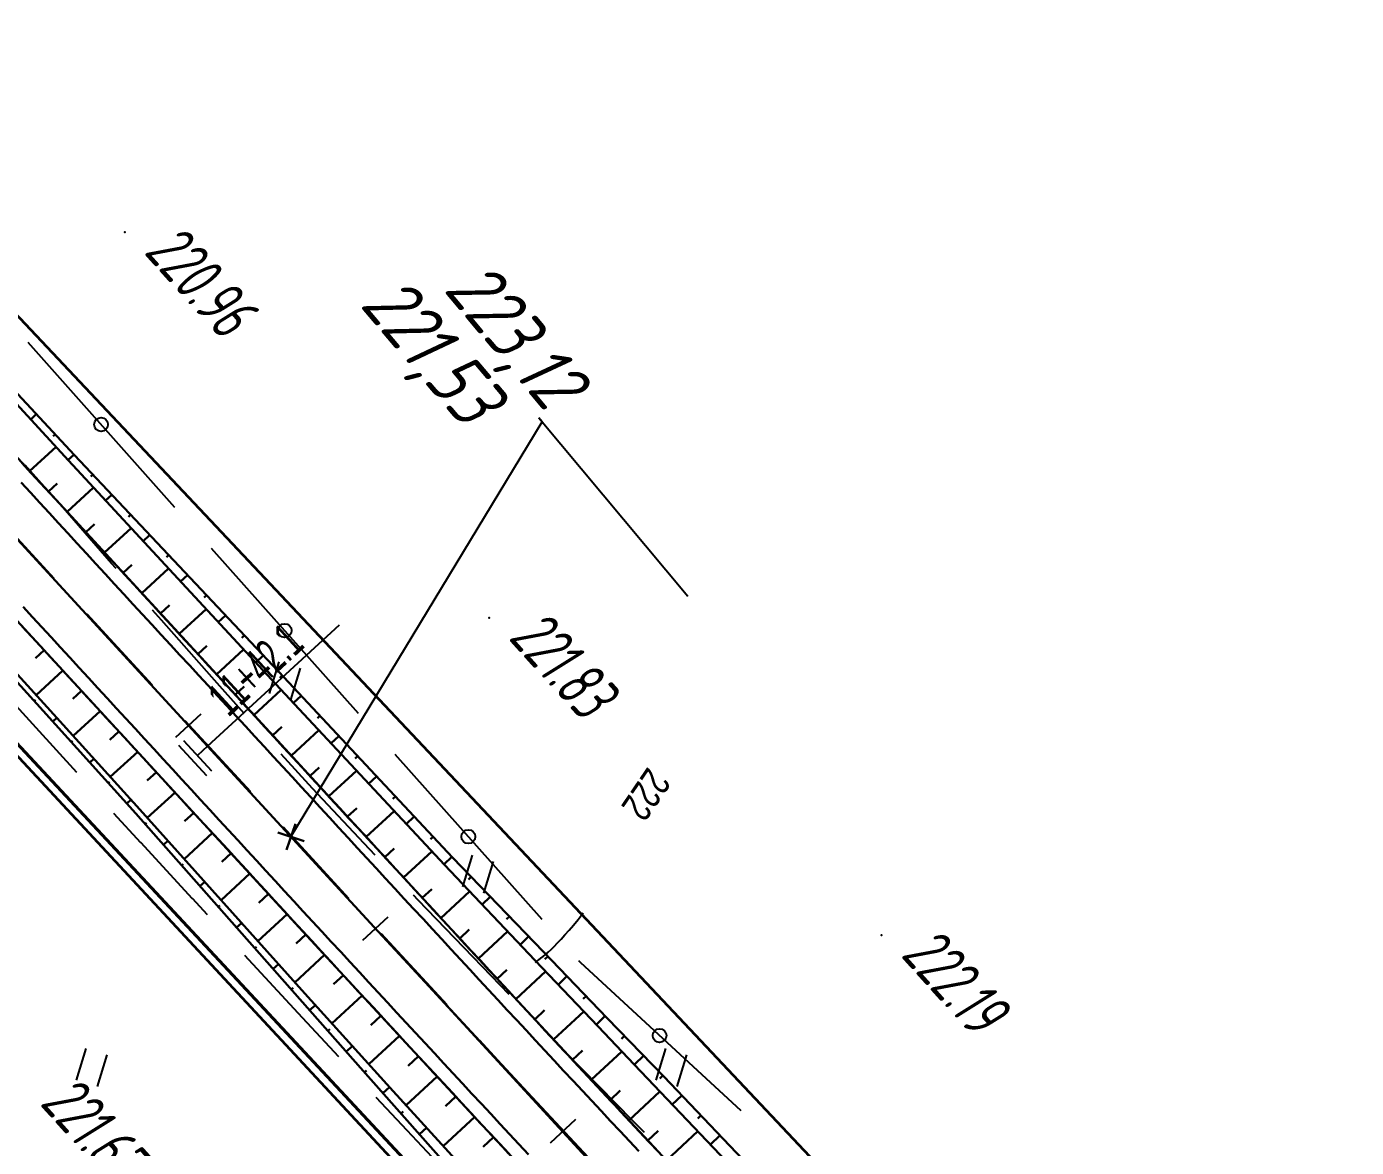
# Model space of a CAD drawing. Header units: millimetres. Extents: x -1799 to 6962, y -1020 to 4121.
# Drawn here: x -681.3 to -584.9, y 3535.8 to 3617 of the extents above; entities that cross this region are included whole.
import ezdxf
from ezdxf import colors
from ezdxf.entities.mleader import LeaderData, LeaderLine
from ezdxf.math import Vec2, Vec3

# ---------------------------------------------------------------- set-up
doc = ezdxf.new("R2010")
doc.units = ezdxf.units.MM
for name, pattern in [('CONTI', [0]), ('DASHED', [0.75, 0.5, -0.25]), ('STROT', [1.7, 0.5, -1.2])]:
    doc.linetypes.add(name, pattern=pattern)
for name, color, linetype, lineweight in [('10', 1, 'Continuous', 35), ('КОПИЯ_ОСЬ_13_ОТКОСЫ', 7, 'Continuous', 30), ('КОПИЯ_ОСЬ_ГРАНИЦЫ_ПОЛОС', 7, 'Continuous', 30), ('ОСЬ_ВЕРХ_ПОКРЫТИЯ_ГРАНИЦЫ_ПОЛОС', 7, 'Continuous', 30), ('ОСЬ_ВЕРХ_ПОКРЫТИЯ_ОСЬ', 1, 'Continuous', 30), ('Отметки', 5, 'Continuous', 30)]:
    doc.layers.add(name, color=color, linetype=linetype, lineweight=lineweight)
for name, color, linetype in [('_Ростелеком', 6, 'Continuous'), ('GOR_BDEFAULT', 212, 'CONTI'), ('PI_OTDEFAULT', 172, 'CONTI'), ('PI_TTDEFAULT', 5, 'CONTI'), ('PLN_O', 7, 'CONTI'), ('SIT_LDEFAULT', 7, 'CONTI'), ('ZAPSKDEFAULT', 7, 'CONTI'), ('КОПИЯ_ОСЬ_ТАНГЕНСЫ', 1, 'Continuous'), ('ОСЬ_ВЕРХ_ПОКРЫТИЯ_ПИКЕТЫ', 1, 'Continuous'), ('ОСЬ_ВЕРХ_ПОКРЫТИЯ_РАЗБИВКА_КРИВ', 1, 'Continuous'), ('ОСЬ_ВЕРХ_ПОКРЫТИЯ_ТАНГЕНСЫ', 1, 'Continuous'), ('разметка', 7, 'Continuous')]:
    doc.layers.add(name, color=color, linetype=linetype)
doc.styles.add('eskd', font='spds.shx', dxfattribs={"width": 1.2, "oblique": 15})
doc.styles.add('SHRFT', font='TXT', dxfattribs={"width": 3.5})
doc.styles.get("Standard").update_dxf_attribs({"font": 'arial.ttf'})
doc.styles.add('STYLE1', font='romand.shx', dxfattribs={"width": 0.9})
doc.styles.add('ГОСТ', font='', dxfattribs={"oblique": 15, "height": 4})
doc.styles.get('ГОСТ').set_extended_font_data('GOST type A')
doc.linetypes.add('кабель_связи_проект.', pattern='A,10,-1,["/",STYLE1,S=3,R=0,X=0,Y=-1.5],-4.1', length=15.1)

# ---------------------------------------------------------------- blocks, each defined once
blk = doc.blocks.new('BL_2011')
at = {"color": 0}
for p, q in [((0, 0), (0, 2.4)), ((1.6, 0), (1.6, 2.4))]:
    blk.add_line(p, q, dxfattribs=at)
blk = doc.blocks.new('_None')
blk = doc.blocks.new('Крест')
at = {"layer": 'Отметки'}
for points in [[(0, 1), (0, -1)], [(-1, 0), (1, 0)]]:
    blk.add_lwpolyline(points, dxfattribs=at)

msp = doc.modelspace()

# ---------------------------------------------------------------- linework, layer by layer
at = {"layer": '10'}
for points in [[(-1127.044, 3748.853), (-1082.584, 3724.793), (-1040.334, 3713.903), (-945.964, 3701.783), (-821.164, 3695.803), (-801.874, 3692.213), (-802.544, 3689.663), (-744.544, 3662.453), (-623.344, 3533.873), (-488.394, 3411.683), (-417.274, 3367.923), (-360.394, 3343.983), (-65.034, 3344.873)], [(-292.894, 3314.103), (-344.734, 3319.753), (-352.274, 3320.573), (-411.164, 3343.133), (-413.704, 3334.313), (-420.224, 3338.423), (-418.424, 3343.833), (-451.844, 3361.683), (-499.734, 3391.903), (-538.684, 3423.593), (-636.514, 3515.243), (-636.514, 3515.243), (-707.134, 3591.213), (-744.224, 3631.303), (-771.114, 3652.853), (-773.654, 3647.183), (-777.244, 3649.833)]]:
    msp.add_lwpolyline(points, dxfattribs=at)
at = {"layer": '_Ростелеком', "linetype": 'кабель_связи_проект.', "lineweight": 40, "ltscale": 0.25}
msp.add_lwpolyline([(-948.53, 3678.474), (-823.707, 3672.227), (-802.844, 3667.693), (-774.394, 3654.573), (-771.114, 3652.853), (-744.064, 3631.704), (-653.913, 3534.931), (-613.144, 3493.635), (-571.166, 3454.305), (-538.368, 3423.835), (-499.759, 3392.664), (-473.857, 3375.574), (-451.844, 3361.683), (-428.902, 3349.43), (-411.164, 3343.133), (-385.11, 3333.152), (-352.028, 3321.936), (-297.634, 3315.251)], dxfattribs=at)
at = {"layer": 'GOR_BDEFAULT', "color": 212, "elevation": 222, "flags": 128}
msp.add_lwpolyline([(-644.388, 3549.159), (-644.278, 3549.239), (-644.148, 3549.339), (-643.998, 3549.459), (-643.838, 3549.589), (-643.658, 3549.739), (-643.468, 3549.909), (-643.258, 3550.099), (-643.028, 3550.319), (-642.788, 3550.569), (-642.528, 3550.839), (-642.248, 3551.149), (-641.948, 3551.489), (-641.628, 3551.869), (-641.298, 3552.279), (-640.938, 3552.739)], dxfattribs=at)
at = {"layer": 'PI_TTDEFAULT', "color": 5}
for p in [(-674.148, 3602.059, 220.955), (-647.738, 3574.119, 221.826), (-619.308, 3551.139, 222.186)]:
    msp.add_point(p, dxfattribs=at)
at = {"layer": 'PLN_O'}
for p, q in [((-681.178, 3594.099), (-670.538, 3582.149)), ((-667.878, 3579.169), (-657.238, 3567.219)), ((-654.568, 3564.239), (-643.928, 3552.289)), ((-641.268, 3549.309), (-641.138, 3549.169)), ((-641.138, 3549.169), (-629.508, 3538.439))]:
    msp.add_line(p, q, dxfattribs=at)
for centre in [(-675.858, 3588.129), (-662.558, 3573.199), (-649.248, 3558.269), (-635.388, 3543.859)]:
    msp.add_circle(centre, 0.5, dxfattribs=at)
at = {"layer": 'SIT_LDEFAULT', "color": 7}
for p, q in [((-678.618, 3582.079), (-681.368, 3585.189)), ((-675.098, 3578.059), (-678.618, 3582.079)), ((-674.768, 3577.689), (-675.098, 3578.059)), ((-671.488, 3573.949), (-672.128, 3574.679)), ((-667.838, 3569.819), (-671.488, 3573.949)), ((-684.358, 3570.309), (-680.588, 3566.179)), ((-665.488, 3567.199), (-667.838, 3569.819)), ((-680.588, 3566.179), (-677.638, 3562.939)), ((-660.538, 3561.759), (-662.808, 3564.239)), ((-656.798, 3557.769), (-660.538, 3561.759)), ((-674.948, 3559.979), (-672.998, 3557.849)), ((-672.998, 3557.859), (-669.268, 3553.799)), ((-655.988, 3556.919), (-656.798, 3557.769)), ((-669.258, 3553.809), (-668.168, 3552.629)), ((-652.888, 3553.669), (-653.228, 3554.029)), ((-648.898, 3549.529), (-652.888, 3553.669)), ((-665.458, 3549.689), (-661.598, 3545.499)), ((-646.288, 3546.839), (-648.898, 3549.529)), ((-661.598, 3545.499), (-658.668, 3542.349)), ((-641.018, 3541.449), (-643.488, 3543.969)), ((-637.308, 3537.669), (-641.018, 3541.449)), ((-655.948, 3539.409), (-653.698, 3536.999)), ((-636.488, 3536.839), (-637.308, 3537.669)), ((-653.698, 3536.999), (-649.848, 3532.899))]:
    msp.add_line(p, q, dxfattribs=at)
at = {"layer": 'КОПИЯ_ОСЬ_13_ОТКОСЫ'}
for points in [[(-723.317, 3618.575), (-720.562, 3615.699), (-715.403, 3610.271), (-660.943, 3551.096), (-653.742, 3543.303), (-648.553, 3537.712), (-644.344, 3533.199), (-639.334, 3527.855), (-634.307, 3522.528), (-626.284, 3514.117), (-618.978, 3506.567), (-614.966, 3502.471), (-610.936, 3498.394), (-606.973, 3494.425), (-602.989, 3490.476), (-597.104, 3484.721), (-591.171, 3479.014), (-585.191, 3473.356), (-579.166, 3467.747)], [(-707.505, 3617.538), (-700.795, 3610.124), (-691.752, 3600.235), (-678.212, 3585.515), (-669.994, 3576.634), (-663.188, 3569.308), (-650.987, 3556.224), (-644.442, 3549.325), (-639.853, 3544.508), (-637.227, 3541.761), (-630.995, 3535.223), (-626.194, 3530.215), (-623.443, 3527.364), (-615.536, 3519.185), (-609.568, 3513.096), (-605.586, 3509.047), (-601.584, 3505.017), (-599.576, 3503.011), (-597.564, 3501.01), (-594.558, 3498.038), (-590.437, 3493.99), (-586.292, 3489.966), (-584.158, 3487.912)], [(-707.505, 3617.538), (-700.795, 3610.124), (-691.752, 3600.235), (-678.212, 3585.515), (-669.994, 3576.634), (-663.188, 3569.308), (-650.987, 3556.224), (-644.442, 3549.325), (-639.853, 3544.508), (-637.227, 3541.761), (-630.995, 3535.223), (-626.194, 3530.215), (-623.443, 3527.364), (-615.536, 3519.185), (-609.568, 3513.096), (-605.586, 3509.047), (-601.584, 3505.017), (-599.576, 3503.011), (-597.564, 3501.01), (-594.558, 3498.038), (-590.437, 3493.99), (-586.292, 3489.966), (-584.158, 3487.912)], [(-707.234, 3617.788), (-704.962, 3615.258), (-700.5, 3610.395), (-691.411, 3600.549), (-677.796, 3585.898), (-662.629, 3569.822), (-650.401, 3556.765), (-643.807, 3549.914), (-639.183, 3545.132), (-635.079, 3540.902), (-630.311, 3535.867), (-625.528, 3530.846), (-622.788, 3527.987), (-614.947, 3519.753), (-609.029, 3513.623), (-605.028, 3509.598), (-601.007, 3505.593), (-594.445, 3499.143), (-592.038, 3496.797), (-586.357, 3491.322), (-580.633, 3485.89)], [(-680.558, 3588.87), (-680.957, 3588.5)], [(-679.197, 3587.405), (-679.33, 3587.282)], [(-681.035, 3584.74), (-679.12, 3586.502)], [(-677.835, 3585.94), (-678.249, 3585.556)], [(-676.463, 3584.485), (-676.6, 3584.356)], [(-679.68, 3583.268), (-679.042, 3583.856)], [(-678.326, 3581.797), (-676.406, 3583.564)], [(-675.091, 3583.03), (-675.53, 3582.616)], [(-673.718, 3581.576), (-673.865, 3581.438)], [(-676.972, 3580.325), (-676.332, 3580.914)], [(-675.617, 3578.854), (-673.69, 3580.628)], [(-672.346, 3580.121), (-672.813, 3579.68)], [(-670.973, 3578.666), (-671.129, 3578.519)], [(-674.263, 3577.382), (-673.62, 3577.973)], [(-672.908, 3575.91), (-670.973, 3577.692)], [(-669.601, 3577.211), (-670.096, 3576.744)], [(-688.185, 3576.338), (-680.046, 3567.385), (-673.352, 3559.954), (-657.069, 3541.522), (-652, 3535.809), (-648.187, 3531.529), (-646.796, 3529.946), (-642.012, 3524.853), (-637.214, 3519.774), (-636.535, 3519.041), (-635.851, 3518.314), (-635.159, 3517.593), (-634.461, 3516.878), (-626.375, 3508.719), (-620.264, 3502.637), (-616.239, 3498.529), (-612.195, 3494.44), (-606.083, 3488.342), (-603.132, 3485.467), (-597.363, 3479.901), (-591.551, 3474.381), (-584.235, 3467.451)], [(-687.914, 3576.587), (-679.756, 3567.651), (-673.051, 3560.231), (-661.092, 3546.896), (-654.687, 3539.827), (-650.19, 3534.885), (-647.614, 3532.064), (-646.198, 3530.505), (-641.457, 3525.376), (-636.7, 3520.261), (-633.97, 3517.345), (-626.056, 3509.026), (-620.074, 3502.823), (-616.045, 3498.721), (-611.996, 3494.638), (-605.879, 3488.55), (-604.369, 3487.068), (-597.885, 3480.803), (-591.346, 3474.597), (-584.003, 3467.701)], [(-687.914, 3576.587), (-679.756, 3567.651), (-673.051, 3560.231), (-661.092, 3546.896), (-654.687, 3539.827), (-650.19, 3534.885), (-647.614, 3532.064), (-646.198, 3530.505), (-641.457, 3525.376), (-636.699, 3520.261), (-633.97, 3517.345), (-626.056, 3509.026), (-620.074, 3502.823), (-616.045, 3498.721), (-611.996, 3494.638), (-605.879, 3488.55), (-604.369, 3487.068), (-597.885, 3480.803), (-591.346, 3474.597), (-584.003, 3467.701)], [(-668.228, 3575.756), (-668.394, 3575.601)], [(-671.554, 3574.439), (-670.909, 3575.032)], [(-670.2, 3572.967), (-668.253, 3574.759)], [(-666.856, 3574.302), (-667.374, 3573.813)], [(-665.483, 3572.847), (-665.656, 3572.684)], [(-668.845, 3571.495), (-668.196, 3572.093)], [(-667.491, 3570.024), (-665.53, 3571.829)], [(-679.979, 3571.78), (-680.62, 3571.19)], [(-664.111, 3571.392), (-664.651, 3570.883)], [(-678.625, 3570.308), (-680.558, 3568.529)], [(-662.739, 3569.937), (-662.919, 3569.768)], [(-666.137, 3568.552), (-665.483, 3569.154)], [(-680.697, 3568.101), (-680.601, 3568.188)], [(-677.271, 3568.836), (-677.915, 3568.243)], [(-664.782, 3567.081), (-662.807, 3568.899)], [(-661.371, 3568.478), (-661.928, 3567.957)], [(-675.916, 3567.365), (-677.872, 3565.565)], [(-660.004, 3567.018), (-660.189, 3566.845)], [(-679.355, 3566.618), (-679.062, 3566.882)], [(-663.428, 3565.609), (-662.769, 3566.215)], [(-678.016, 3565.132), (-677.919, 3565.22)], [(-674.562, 3565.893), (-675.214, 3565.293)], [(-662.074, 3564.137), (-660.078, 3565.973)], [(-658.637, 3565.559), (-659.2, 3565.031)], [(-673.207, 3564.422), (-675.19, 3562.597)], [(-657.269, 3564.099), (-657.457, 3563.923)], [(-676.678, 3563.646), (-676.38, 3563.915)], [(-660.719, 3562.666), (-660.054, 3563.278)], [(-675.339, 3562.16), (-675.24, 3562.25)], [(-671.853, 3562.95), (-672.514, 3562.342)], [(-659.365, 3561.194), (-657.35, 3563.048)], [(-655.902, 3562.639), (-656.472, 3562.106)], [(-670.499, 3561.478), (-672.51, 3559.628)], [(-674.001, 3560.674), (-673.698, 3560.947)], [(-658.01, 3559.722), (-657.339, 3560.34)], [(-654.535, 3561.179), (-654.725, 3561.002)], [(-669.144, 3560.007), (-669.815, 3559.39)], [(-656.656, 3558.251), (-654.622, 3560.122)], [(-653.168, 3559.72), (-653.744, 3559.18)], [(-672.669, 3559.182), (-672.568, 3559.272)], [(-667.79, 3558.535), (-669.839, 3556.649)], [(-671.345, 3557.683), (-671.022, 3557.969)], [(-655.302, 3556.779), (-654.624, 3557.403)], [(-651.801, 3558.26), (-651.993, 3558.08)], [(-666.436, 3557.063), (-667.119, 3556.435)], [(-653.945, 3555.31), (-651.898, 3557.201)], [(-650.433, 3556.8), (-651.016, 3556.255)], [(-670.021, 3556.184), (-669.913, 3556.279)], [(-665.081, 3555.592), (-667.168, 3553.671)], [(-668.697, 3554.685), (-668.351, 3554.991)], [(-652.588, 3553.841), (-651.905, 3554.471)], [(-649.047, 3555.359), (-649.239, 3555.174)], [(-663.727, 3554.12), (-664.422, 3553.48)], [(-651.23, 3552.372), (-649.153, 3554.291)], [(-647.66, 3553.918), (-648.256, 3553.345)], [(-667.373, 3553.186), (-667.258, 3553.288)], [(-662.372, 3552.649), (-664.497, 3550.693)], [(-666.049, 3551.687), (-665.68, 3552.013)], [(-646.273, 3552.477), (-646.472, 3552.286)], [(-661.018, 3551.177), (-661.726, 3550.525)], [(-649.873, 3550.903), (-649.181, 3551.543)], [(-648.515, 3549.434), (-646.4, 3551.389)], [(-644.886, 3551.036), (-645.503, 3550.443)], [(-664.725, 3550.188), (-664.602, 3550.297)], [(-659.661, 3549.708), (-661.822, 3547.711)], [(-663.401, 3548.689), (-663.01, 3549.035)], [(-643.498, 3549.596), (-643.704, 3549.397)], [(-658.304, 3548.239), (-659.024, 3547.573)], [(-647.156, 3547.967), (-646.453, 3548.62)], [(-645.796, 3546.501), (-643.65, 3548.493)], [(-642.108, 3548.158), (-642.745, 3547.543)], [(-662.076, 3547.191), (-661.946, 3547.306)], [(-656.946, 3546.77), (-659.141, 3544.742)], [(-660.752, 3545.692), (-660.335, 3546.06)], [(-640.718, 3546.72), (-640.93, 3546.515)], [(-655.589, 3545.301), (-656.32, 3544.625)], [(-644.435, 3545.035), (-643.72, 3545.699)], [(-643.075, 3543.569), (-640.89, 3545.597)], [(-639.328, 3545.282), (-639.985, 3544.647)], [(-659.428, 3544.193), (-659.289, 3544.316)], [(-658.104, 3542.694), (-657.649, 3543.096)], [(-654.232, 3543.832), (-656.455, 3541.778)], [(-637.936, 3543.846), (-638.154, 3543.634)], [(-652.872, 3542.365), (-653.612, 3541.679)], [(-641.711, 3542.106), (-640.985, 3542.783)], [(-640.348, 3540.643), (-638.133, 3542.708)], [(-636.543, 3542.411), (-637.22, 3541.754)], [(-656.779, 3541.196), (-656.628, 3541.33)], [(-635.15, 3540.976), (-635.376, 3540.757)], [(-655.452, 3539.699), (-654.964, 3540.132)], [(-651.512, 3540.9), (-653.762, 3538.81)], [(-650.151, 3539.434), (-650.901, 3538.737)], [(-638.984, 3539.18), (-638.245, 3539.869)], [(-637.618, 3537.719), (-635.375, 3539.818)], [(-633.776, 3539.523), (-634.47, 3538.866)], [(-654.125, 3538.203), (-653.962, 3538.348)], [(-652.797, 3536.707), (-652.272, 3537.173)], [(-648.79, 3537.968), (-651.07, 3535.852)], [(-632.401, 3538.07), (-632.632, 3537.851)], [(-647.427, 3536.505), (-648.185, 3535.798)], [(-636.251, 3536.259), (-635.504, 3536.959)], [(-634.883, 3534.8), (-632.62, 3536.925)], [(-631.025, 3536.619), (-631.709, 3535.97)]]:
    msp.add_lwpolyline(points, dxfattribs=at)
at = {"layer": 'КОПИЯ_ОСЬ_ГРАНИЦЫ_ПОЛОС'}
for points in [[(-681.587, 3585.336), (-680.91, 3584.6), (-680.233, 3583.865), (-679.556, 3583.129), (-678.879, 3582.393), (-678.202, 3581.657), (-677.525, 3580.922), (-676.848, 3580.186), (-676.171, 3579.45), (-675.494, 3578.715), (-674.817, 3577.979), (-674.14, 3577.243), (-673.463, 3576.507), (-672.786, 3575.772), (-672.109, 3575.036), (-671.432, 3574.3), (-670.755, 3573.564), (-670.078, 3572.829), (-669.401, 3572.093), (-668.724, 3571.357), (-668.047, 3570.621), (-667.37, 3569.886), (-666.693, 3569.15), (-666.016, 3568.414), (-665.339, 3567.679), (-664.662, 3566.943), (-663.985, 3566.207), (-663.308, 3565.472), (-662.631, 3564.736), (-661.954, 3564), (-661.277, 3563.265), (-660.6, 3562.529), (-659.923, 3561.794), (-659.246, 3561.059), (-658.569, 3560.324), (-657.892, 3559.589), (-657.215, 3558.854), (-656.537, 3558.119), (-655.86, 3557.384), (-655.183, 3556.649), (-654.505, 3555.915), (-653.828, 3555.181), (-653.15, 3554.446), (-652.472, 3553.712), (-651.794, 3552.978), (-651.116, 3552.245), (-650.438, 3551.511), (-649.76, 3550.778), (-649.082, 3550.045), (-648.403, 3549.312), (-647.725, 3548.579), (-647.046, 3547.846), (-646.367, 3547.114), (-645.688, 3546.381), (-645.008, 3545.65), (-644.329, 3544.918), (-643.649, 3544.186), (-642.969, 3543.455), (-642.289, 3542.724), (-641.608, 3541.993), (-640.928, 3541.263), (-640.247, 3540.533), (-639.566, 3539.803), (-638.884, 3539.073), (-638.203, 3538.344), (-637.521, 3537.615), (-636.839, 3536.886), (-636.156, 3536.158), (-635.474, 3535.429)], [(-681.572, 3573.505), (-680.896, 3572.77), (-680.219, 3572.035), (-679.542, 3571.299), (-678.866, 3570.564), (-678.189, 3569.829), (-677.512, 3569.094), (-676.836, 3568.358), (-676.159, 3567.623), (-675.483, 3566.888), (-674.806, 3566.152), (-674.129, 3565.417), (-673.453, 3564.682), (-672.776, 3563.946), (-672.099, 3563.211), (-671.423, 3562.476), (-670.746, 3561.74), (-670.07, 3561.005), (-669.393, 3560.27), (-668.716, 3559.534), (-668.039, 3558.799), (-667.362, 3558.064), (-666.686, 3557.328), (-666.009, 3556.593), (-665.332, 3555.858), (-664.654, 3555.122), (-663.977, 3554.387), (-663.3, 3553.652), (-662.622, 3552.917), (-661.945, 3552.182), (-661.267, 3551.446), (-660.589, 3550.711), (-659.911, 3549.977), (-659.233, 3549.242), (-658.555, 3548.507), (-657.876, 3547.772), (-657.198, 3547.038), (-656.519, 3546.303), (-655.84, 3545.569), (-655.161, 3544.835), (-654.481, 3544.101), (-653.802, 3543.367), (-653.122, 3542.633), (-652.442, 3541.899), (-651.762, 3541.166), (-651.081, 3540.433), (-650.4, 3539.7), (-649.719, 3538.967), (-649.038, 3538.234), (-648.357, 3537.501), (-647.675, 3536.769), (-646.993, 3536.037), (-646.31, 3535.305)]]:
    msp.add_lwpolyline(points, dxfattribs=at)
at = {"layer": 'КОПИЯ_ОСЬ_ТАНГЕНСЫ'}
msp.add_line((-773.698, 3679.529), (-578.388, 3467.279), dxfattribs=at)
at = {"layer": 'ОСЬ_ВЕРХ_ПОКРЫТИЯ_ГРАНИЦЫ_ПОЛОС', "linetype": 'Continuous'}
for points in [[(-579.717, 3479.189), (-585.648, 3484.802), (-591.534, 3490.464), (-597.373, 3496.173), (-601.327, 3500.093), (-605.261, 3504.032), (-609.265, 3508.083), (-613.25, 3512.152), (-620.514, 3519.659), (-628.5, 3528.03), (-633.508, 3533.338), (-638.499, 3538.661), (-642.696, 3543.161), (-647.873, 3548.739), (-655.063, 3556.519), (-711.21, 3617.528)], [(-681.591, 3585.341), (-680.914, 3584.605), (-680.237, 3583.869), (-679.56, 3583.133), (-678.883, 3582.398), (-678.206, 3581.662), (-677.529, 3580.926), (-676.852, 3580.191), (-676.175, 3579.455), (-675.498, 3578.719), (-674.821, 3577.983), (-674.144, 3577.248), (-673.467, 3576.512), (-672.79, 3575.776), (-672.113, 3575.041), (-671.436, 3574.305), (-670.759, 3573.569), (-670.082, 3572.833), (-669.405, 3572.098), (-668.728, 3571.362), (-668.051, 3570.626), (-667.374, 3569.891), (-666.697, 3569.155), (-666.02, 3568.419), (-665.343, 3567.683), (-664.666, 3566.948), (-663.989, 3566.212), (-663.312, 3565.476), (-662.635, 3564.741), (-661.958, 3564.005), (-661.281, 3563.27), (-660.605, 3562.534), (-659.928, 3561.799), (-659.251, 3561.064), (-658.573, 3560.329), (-657.896, 3559.594), (-657.219, 3558.859), (-656.542, 3558.124), (-655.865, 3557.389), (-655.187, 3556.655), (-654.51, 3555.92), (-653.832, 3555.186), (-653.155, 3554.452), (-652.477, 3553.717), (-651.799, 3552.984), (-651.121, 3552.25), (-650.443, 3551.516), (-649.765, 3550.783), (-649.087, 3550.05), (-648.408, 3549.317), (-647.729, 3548.584), (-647.051, 3547.851), (-646.372, 3547.119), (-645.692, 3546.387), (-645.013, 3545.655), (-644.333, 3544.923), (-643.654, 3544.192), (-642.974, 3543.46), (-642.294, 3542.729), (-641.613, 3541.999), (-640.933, 3541.268), (-640.252, 3540.538), (-639.571, 3539.808), (-638.889, 3539.078), (-638.208, 3538.349), (-637.526, 3537.62), (-636.844, 3536.891), (-636.162, 3536.163), (-635.479, 3535.435)], [(-636.891, 3535.479), (-637.574, 3536.208), (-638.256, 3536.937), (-638.938, 3537.666), (-639.62, 3538.396), (-640.302, 3539.126), (-640.983, 3539.856), (-641.664, 3540.586), (-642.345, 3541.317), (-643.026, 3542.048), (-643.706, 3542.779), (-644.386, 3543.511), (-645.066, 3544.242), (-645.746, 3544.974), (-646.425, 3545.707), (-647.105, 3546.439), (-647.784, 3547.172), (-648.463, 3547.904), (-649.142, 3548.637), (-649.82, 3549.37), (-650.499, 3550.104), (-651.177, 3550.837), (-651.856, 3551.571), (-652.534, 3552.305), (-653.212, 3553.039), (-653.889, 3553.773), (-654.567, 3554.508), (-655.245, 3555.242), (-655.922, 3555.977), (-656.6, 3556.711), (-657.277, 3557.446), (-657.955, 3558.181), (-658.632, 3558.916), (-659.309, 3559.651), (-659.986, 3560.386), (-660.663, 3561.122), (-661.34, 3561.857), (-662.017, 3562.593), (-662.694, 3563.328), (-663.371, 3564.064), (-664.048, 3564.799), (-664.725, 3565.535), (-665.402, 3566.271), (-666.079, 3567.006), (-666.756, 3567.742), (-667.433, 3568.478), (-668.11, 3569.213), (-668.787, 3569.949), (-669.464, 3570.685), (-670.141, 3571.421), (-670.818, 3572.156), (-671.495, 3572.892), (-672.172, 3573.628), (-672.849, 3574.363), (-673.526, 3575.099), (-674.203, 3575.835), (-674.88, 3576.571), (-675.557, 3577.306), (-676.234, 3578.042), (-676.911, 3578.778), (-677.588, 3579.513), (-678.265, 3580.249), (-678.942, 3580.985), (-679.619, 3581.721), (-680.296, 3582.456), (-680.973, 3583.192), (-681.65, 3583.928)]]:
    msp.add_lwpolyline(points, dxfattribs=at)
at = {"layer": 'ОСЬ_ВЕРХ_ПОКРЫТИЯ_ГРАНИЦЫ_ПОЛОС', "linetype": 'Continuous', "lineweight": 30}
for points in [[(-644.896, 3535.255), (-645.579, 3535.986), (-646.261, 3536.718), (-646.943, 3537.45), (-647.624, 3538.182), (-648.305, 3538.914), (-648.987, 3539.647), (-649.667, 3540.38), (-650.348, 3541.113), (-651.028, 3541.846), (-651.708, 3542.579), (-652.388, 3543.313), (-653.068, 3544.046), (-653.747, 3544.78), (-654.426, 3545.514), (-655.105, 3546.248), (-655.784, 3546.982), (-656.463, 3547.716), (-657.141, 3548.451), (-657.82, 3549.185), (-658.498, 3549.92), (-659.176, 3550.654), (-659.854, 3551.389), (-660.532, 3552.124), (-661.209, 3552.859), (-661.887, 3553.594), (-662.564, 3554.329), (-663.241, 3555.064), (-663.919, 3555.8), (-664.596, 3556.535), (-665.273, 3557.27), (-665.95, 3558.005), (-666.627, 3558.741), (-667.303, 3559.476), (-667.98, 3560.211), (-668.657, 3560.947), (-669.334, 3561.682), (-670.01, 3562.417), (-670.687, 3563.153), (-671.363, 3563.888), (-672.04, 3564.623), (-672.717, 3565.359), (-673.393, 3566.094), (-674.07, 3566.829), (-674.747, 3567.565), (-675.423, 3568.3), (-676.1, 3569.035), (-676.776, 3569.77), (-677.453, 3570.506), (-678.13, 3571.241), (-678.806, 3571.976), (-679.483, 3572.712), (-680.16, 3573.447), (-680.836, 3574.182), (-681.513, 3574.918)], [(-646.31, 3535.304), (-646.992, 3536.036), (-647.674, 3536.768), (-648.356, 3537.501), (-649.038, 3538.233), (-649.719, 3538.966), (-650.4, 3539.699), (-651.081, 3540.432), (-651.761, 3541.166), (-652.441, 3541.899), (-653.121, 3542.633), (-653.801, 3543.366), (-654.481, 3544.1), (-655.16, 3544.834), (-655.839, 3545.569), (-656.518, 3546.303), (-657.197, 3547.037), (-657.876, 3547.772), (-658.554, 3548.507), (-659.233, 3549.241), (-659.911, 3549.976), (-660.589, 3550.711), (-661.267, 3551.446), (-661.944, 3552.181), (-662.622, 3552.916), (-663.299, 3553.652), (-663.977, 3554.387), (-664.654, 3555.122), (-665.331, 3555.857), (-666.008, 3556.593), (-666.685, 3557.328), (-667.362, 3558.063), (-668.039, 3558.799), (-668.716, 3559.534), (-669.393, 3560.27), (-670.069, 3561.005), (-670.746, 3561.74), (-671.423, 3562.476), (-672.099, 3563.211), (-672.776, 3563.946), (-673.453, 3564.681), (-674.129, 3565.417), (-674.806, 3566.152), (-675.482, 3566.887), (-676.159, 3567.623), (-676.836, 3568.358), (-677.512, 3569.093), (-678.189, 3569.829), (-678.866, 3570.564), (-679.542, 3571.299), (-680.219, 3572.035), (-680.895, 3572.77), (-681.572, 3573.505)]]:
    msp.add_lwpolyline(points, dxfattribs=at)
at = {"layer": 'ОСЬ_ВЕРХ_ПОКРЫТИЯ_ОСЬ'}
msp.add_lwpolyline([(-712.476, 3612.997), (-668.14, 3564.816), (-668.14, 3564.816), (-656.066, 3551.708), (-649.342, 3544.44), (-644.624, 3539.363), (-640.571, 3535.02)], dxfattribs=at)
at = {"layer": 'ОСЬ_ВЕРХ_ПОКРЫТИЯ_ПИКЕТЫ'}
for p, q in [((-670.45, 3565.479), (-668.61, 3567.172)), ((-656.898, 3550.767), (-655.062, 3552.463)), ((-643.291, 3536.1), (-641.464, 3537.806))]:
    msp.add_line(p, q, dxfattribs=at)
at = {"layer": 'ОСЬ_ВЕРХ_ПОКРЫТИЯ_РАЗБИВКА_КРИВ'}
for p, q in [((-668.14, 3564.816), (-658.574, 3573.618)), ((-669.892, 3565.242), (-667.86, 3563.035)), ((-670.26, 3564.904), (-668.228, 3562.696)), ((-668.14, 3564.816), (-668.876, 3564.139))]:
    msp.add_line(p, q, dxfattribs=at)
at = {"layer": 'ОСЬ_ВЕРХ_ПОКРЫТИЯ_ТАНГЕНСЫ'}
msp.add_line((-773.698, 3679.529), (-578.388, 3467.279), dxfattribs=at)
at = {"layer": 'разметка', "linetype": 'DASHED', "lineweight": 30, "ltscale": 14}
msp.add_lwpolyline([(-712.476, 3612.997), (-644.712, 3539.457)], dxfattribs=at)
at = {"layer": 'разметка', "linetype": 'STROT', "lineweight": 30, "ltscale": 7}
msp.add_lwpolyline([(-644.712, 3539.457), (-644.712, 3539.457, 0.010848), (-599.218, 3492.376, 0.026039), (-521.301, 3423.363, 0.004471), (-497.653, 3404.904, 0.012597), (-469.145, 3383.51, 0.122053), (-334.333, 3332.011, 0.036279), (-244.445, 3330.034), (-14.072, 3336.487, -0.037498), (75.817, 3334.51, -0.079736), (167.163, 3308.131, -0.037499), (244.267, 3261.883), (343.34, 3195.51, 0.037498), (420.444, 3149.262, 0.023279), (446.227, 3138.551, 0.037464), (533.405, 3116.555), (1022.921, 3018.767), (1022.921, 3018.767)], format="xyb", dxfattribs=at)

# ---------------------------------------------------------------- block references
at = {"layer": 'ZAPSKDEFAULT', "color": 7, "rotation": 342.9999999999999}
for p in [(-663.648, 3568.639), (-649.648, 3554.639), (-677.648, 3540.639), (-635.648, 3540.639)]:
    msp.add_blockref('BL_2011', p, dxfattribs=at)
at = {"layer": 'Отметки', "rotation": 341.3440776957273}
msp.add_blockref('Крест', (-662.103, 3558.262), dxfattribs=at)

# ---------------------------------------------------------------- texts
at = {"layer": 'GOR_BDEFAULT', "color": 212, "style": 'SHRFT', "width": 0.75}
msp.add_text('222', height=2.1263, rotation=235.75106, dxfattribs=at).set_placement((-636.238, 3563.382, 222))
at = {"layer": 'PI_OTDEFAULT', "color": 172, "style": 'eskd', "oblique": 10, "width": 0.8}
for s, p in [('220.96', (-672.818, 3600.569)), ('221.83', (-646.408, 3572.629)), ('222.19', (-617.978, 3549.649)), ('221.67', (-680.358, 3538.899))]:
    msp.add_text(s, height=3.5, rotation=312, dxfattribs=at).set_placement(p)
at = {"layer": 'ОСЬ_ВЕРХ_ПОКРЫТИЯ_РАЗБИВКА_КРИВ', "width": 0.6}
msp.add_text('11+42.1', height=2.5, rotation=42.6199, dxfattribs=at).set_placement((-666.639, 3566.876))
at = {"layer": 'Отметки', "color": 0, "style": 'ГОСТ', "oblique": 15}
msp.add_text('221,53', height=4, rotation=310.23941, dxfattribs=at).set_placement((-657.18, 3596.766, 126.574))

# ---------------------------------------------------------------- leaders
at = {"layer": 'Отметки', "ltscale": 0.2}
ml = msp.add_multileader_mtext('Standard', dxfattribs=at)
ml.set_content('223,12', color=256, style='ГОСТ')
ml.set_leader_properties()
ml.set_arrow_properties(name='NONE')
ml.build(insert=Vec2(0, 0))
ml.multileader.update_dxf_attribs({"text_left_attachment_type": 6, "text_right_attachment_type": 6, "dogleg_length": 0.36, "arrow_head_size": 2})
ctx = ml.context
ctx.base_point, ctx.arrow_head_size, ctx.landing_gap_size, ctx.plane_origin, ctx.plane_x_axis, ctx.plane_y_axis = Vec3(-656.796, 3603.731), 2, 0, Vec3(-689.162, 3538.941), Vec3(0.641801, -0.766871), Vec3(0.766871, 0.641801)
ctx.left_attachment, ctx.right_attachment, ctx.text_align_type = 6, 6, 2
notes = []
notes.append((ctx, [(1, (1, 1, 0), (-643.906, 3588.329), (-0.641801, 0.766871), 0.36, [(0, [(-662.103, 3558.262)], 0, [])])]))
ctx.mtext.insert, ctx.mtext.text_direction, ctx.mtext.rotation, ctx.mtext.alignment, ctx.mtext.line_spacing_style, ctx.mtext.flow_direction = Vec3(-640.609, 3591.557), Vec3(0.641801, -0.766871), 5.409234, 3, 2, 5
for ctx, leaders in notes:
    for number, flags, end, landing, length, lines in leaders:
        leader = LeaderData()
        leader.index, (leader.has_last_leader_line, leader.has_dogleg_vector, leader.attachment_direction) = number, flags
        leader.last_leader_point, leader.dogleg_vector, leader.dogleg_length = Vec3(end), Vec3(landing), length
        for number, points, colour, breaks in lines:
            line = LeaderLine()
            line.index, line.vertices, line.color, line.breaks = number, Vec3.list(points), colors.encode_raw_color(colour), breaks
            leader.lines.append(line)
        ctx.leaders.append(leader)

doc.saveas('drawing.dxf')
